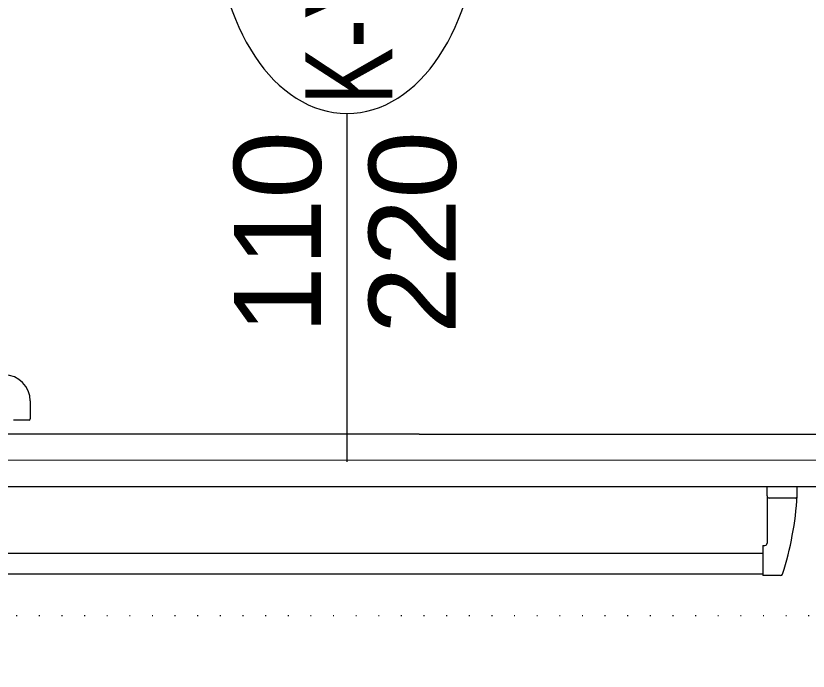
# Model space of a CAD drawing. Extents: x -1286 to 34975, y -230 to 6637.
# Drawn here: x 2677.5 to 2768.5, y 1327.1 to 1402.4 of the extents above; entities that cross this region are included whole.
import ezdxf
from ezdxf.enums import TextEntityAlignment as Align

# ---------------------------------------------------------------- set-up
doc = ezdxf.new("R2010")
doc.units = 0
doc.header["$LTSCALE"] = 20
doc.linetypes.add('DOT2', pattern=[0.125, 0, -0.125])
doc.layers.get('0').update_dxf_attribs({"color": 9, "lineweight": 9})
for name, color, linetype, lineweight in [('07', 9, 'Continuous', 9), ('22', 8, 'Continuous', 9), ('E-DAHİLİ DOME KAMERA', 7, 'Continuous', 30)]:
    doc.layers.add(name, color=color, linetype=linetype, lineweight=lineweight)
doc.styles.add('Arial', font='arial.ttf', dxfattribs={"height": 2.5})

# ---------------------------------------------------------------- blocks, each defined once
blk = doc.blocks.new('p-yng-01')
at = {"ltscale": 2}
for p, q in [((10.486, 12.394), (12.532, 12.394)), ((12.532, 8.932), (12.532, 12.394)), ((12.532, 12.214), (107.468, 12.214)), ((12.532, 9.874), (107.468, 9.874)), ((12.037, 3.245), (12.037, 8.685)), ((12.532, 8.932), (12.284, 8.932)), ((8.575, 3.245), (8.575, 2.192)), ((8.822, 3.492), (11.79, 3.492)), ((12.037, 3.245), (12.037, 2.192)), ((96.835, -5.453), (98.632, -5.453)), ((96.686, -7.649), (96.686, -5.603))]:
    blk.add_line(p, q, dxfattribs=at)
at = {"linetype": 'Continuous'}
for p, q in [((4.695, 2.192), (52, 2.192)), ((52, 2.192), (115.305, 2.192)), ((52, -3.856), (2.998, -3.856)), ((52, -3.856), (117.301, -3.856))]:
    blk.add_line(p, q, dxfattribs=at)
at = {"linetype": 'DOT2'}
blk.add_lwpolyline([(2, 17), (118, 17)], dxfattribs=at)
at = {"ltscale": 0.29}
blk.add_lwpolyline([(4.694, -0.832), (115.306, -0.84)], dxfattribs=at)
at = {"ltscale": 2}
for centre, radius, start, end in [((45.727, 0.955), 37.223, 162.38016, 176.47229), ((10.486, 12.147), 0.247, 90, 162.38016), ((12.284, 8.685), 0.247, 90, 180), ((8.822, 3.245), 0.247, 90, 180), ((11.79, 3.245), 0.247, 0, 90), ((96.835, -5.603), 0.15, 90, 180), ((99.68, -7.649), 2.994, 180, 270)]:
    blk.add_arc(centre, radius, start, end, dxfattribs=at)
at = {"linetype": 'DOT2'}
blk.add_arc((2.001, -5.394), 115.412, 269.99975, 0.81317, dxfattribs=at)
blk = doc.blocks.new('0_doorno')
blk.add_lwpolyline([(4.5, 0), (12.5, 0)])
blk.add_ellipse((0, 0), major_axis=(-4.5, 0), ratio=0.666667)
at = {"style": 'Arial'}
blk.add_attdef('YUKSEKLIK', text='', height=2, dxfattribs=at).set_placement((5, 5.9), align=Align.TOP_LEFT)
blk.add_attdef('GENISLIK', text='', height=2, dxfattribs=at).set_placement((5, -1.895), align=Align.BOTTOM_LEFT)
blk.add_attdef('KAPINO', text='', height=1.4, dxfattribs=at).set_placement((-0.019, -0.035), align=Align.MIDDLE)
blk = doc.blocks.new('100_DAHİLİ DOME KAMERA')
at = {"layer": 'E-DAHİLİ DOME KAMERA', "color": 4}
for p, q in [((-1.9364, 0.715), (-1.9364, -0.6891)), ((0.8196, 0.715), (-1.9364, 0.715)), ((0.8196, -0.6891), (0.8196, 0.715)), ((0.8196, 0.2938), (2.1306, 0.6684)), ((2.1306, 0.6684), (2.1306, -0.6426)), ((0.8196, -0.268), (2.1306, -0.6426)), ((-1.9364, -0.6891), (0.8196, -0.6891))]:
    blk.add_line(p, q, dxfattribs=at)
at = {"layer": 'E-DAHİLİ DOME KAMERA', "color": 4, "linetype": 'Continuous'}
blk.add_circle((0, 0), 2.5656, dxfattribs=at)

msp = doc.modelspace()

# ---------------------------------------------------------------- block references
at = {"layer": '07', "rotation": 180}
msp.add_blockref('p-yng-01', (2775.839, 1350.5), dxfattribs=at)
at = {"layer": '22'}
ref = msp.add_blockref('0_doorno', (2715.538, 1413.654), dxfattribs=dict(at, xscale=-5, yscale=5, zscale=5, rotation=90.00000000004349))
ref.add_attrib('KAPINO', 'K-YN-01b', dxfattribs={"layer": '0', "height": 10, "rotation": 90, "style": 'Arial', "width": 0.7}).set_placement((2715.538, 1413.654), align=Align.MIDDLE)
ref.add_attrib('GENISLIK', '110', dxfattribs={"layer": '0', "height": 10, "rotation": 90, "style": 'Arial'}).set_placement((2715.538, 1365.837), align=Align.BOTTOM_LEFT)
ref.add_attrib('YUKSEKLIK', '220', dxfattribs={"layer": '0', "height": 10, "rotation": 90, "style": 'Arial'}).set_placement((2718.038, 1365.837), align=Align.TOP_LEFT)
at = {"layer": 'E-DAHİLİ DOME KAMERA', "xscale": 10, "yscale": 10, "zscale": 10, "rotation": 235.3450272869062}
msp.add_blockref('100_DAHİLİ DOME KAMERA', (2764.922, 1297.951), dxfattribs=at)

doc.saveas('drawing.dxf')
